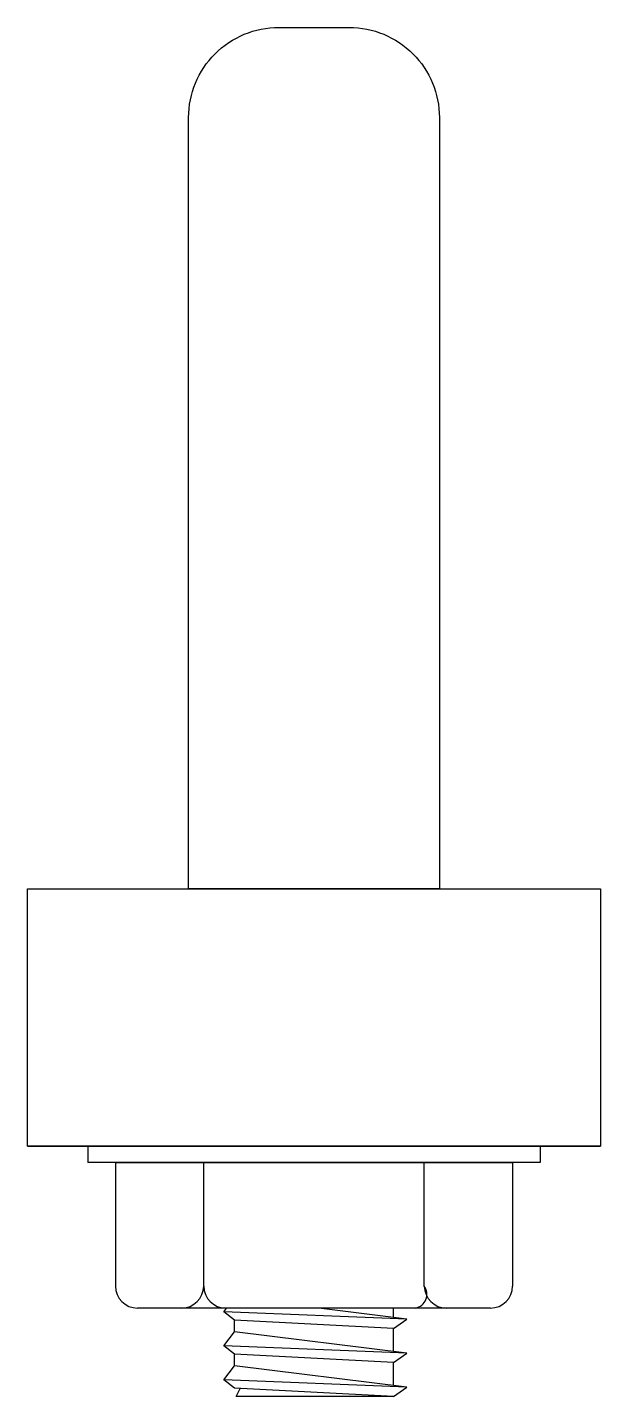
# Model space of a CAD drawing. Header units: millimetres. Extents: x 0 to 31.8, y 0 to 75.9.
import ezdxf

# ---------------------------------------------------------------- set-up
doc = ezdxf.new("R2010")
doc.units = ezdxf.units.MM
doc.layers.add('CONTROL', color=150, linetype='Continuous')

# ---------------------------------------------------------------- blocks, each defined once
blk = doc.blocks.new('MC2')
at = {"layer": 'CONTROL', "ltscale": 100}
for p, q in [((-15.879, 0), (15.879, 0)), ((12.536, 0), (-12.536, 0)), ((-12.536, 0), (-12.536, -0.902)), ((12.536, 0), (12.536, -0.902)), ((12.536, -0.902), (-12.536, -0.902)), ((-11, -0.902), (11, -0.902)), ((-11, -0.902), (-11, -7.755)), ((-6.111, -7.755), (-6.111, -0.902)), ((6.111, -7.755), (6.111, -0.902)), ((11, -0.902), (11, -7.755)), ((9.778, -8.978), (-9.778, -8.978)), ((-5.001, -9.176), (-4.836, -8.963)), ((5.14, -9.585), (0.263, -8.978)), ((4.4, -9.493), (4.4, -8.978)), ((5.14, -9.585), (-5.001, -9.176)), ((-4.4, -9.643), (-5.001, -9.176)), ((4.4, -10.105), (-4.4, -9.643)), ((-4.4, -10.287), (-4.4, -9.643)), ((4.4, -10.105), (5.14, -9.585)), ((-5.001, -11.066), (-4.4, -10.287)), ((5.14, -11.476), (-4.4, -10.287)), ((4.4, -11.384), (4.4, -10.105)), ((5.14, -11.476), (-5.001, -11.066)), ((-4.4, -11.534), (-5.001, -11.066)), ((4.4, -11.995), (-4.4, -11.534)), ((-4.4, -12.178), (-4.4, -11.534)), ((4.4, -11.995), (5.14, -11.476)), ((4.4, -13.274), (4.4, -11.995)), ((-5.001, -12.957), (-4.4, -12.178)), ((5.14, -13.366), (-4.4, -12.178)), ((5.14, -13.366), (-5.001, -12.957)), ((-4.4, -13.424), (-5.001, -12.957)), ((4.4, -13.885), (-4.4, -13.424)), ((-4.314, -13.885), (-4.085, -13.441)), ((4.4, -13.885), (5.14, -13.366)), ((4.4, -13.885), (-4.314, -13.885))]:
    blk.add_line(p, q, dxfattribs=at)
blk.add_lwpolyline([(6.947, 57.025), (6.947, 14.271), (-6.947, 14.271), (-6.947, 57.025, -0.414214), (-1.947, 62.025), (1.947, 62.025, -0.414214)], format="xyb", close=True, dxfattribs=at)
blk.add_lwpolyline([(15.879, 14.271), (15.879, 0), (-15.879, 0), (-15.879, 14.271)], close=True, dxfattribs=at)
blk.add_lwpolyline([(-2.576, 14.271), (2.576, 14.271)], dxfattribs=at)
for centre, major_axis, start_param, end_param in [((-9.778, -7.755), (-0.864, -0.864), 5.497787, 7.068583), ((-7.333, -7.755), (-0.864, -0.864), 0.785398, 2.356194), ((-4.889, -7.755), (0.864, -0.864), 3.926991, 5.497787), ((5.471, -8.208), (-0.554, -0.554), 0.979409, 2.971967), ((7.333, -7.755), (-0.864, -0.864), 5.497787, 7.068583), ((9.778, -7.755), (0.864, -0.864), -0.785398, 0.785398)]:
    blk.add_ellipse(centre, major_axis=major_axis, ratio=1, start_param=start_param, end_param=end_param, dxfattribs=at)

msp = doc.modelspace()

# ---------------------------------------------------------------- block references
msp.add_blockref('MC2', (15.879, 13.885))

doc.saveas('drawing.dxf')
